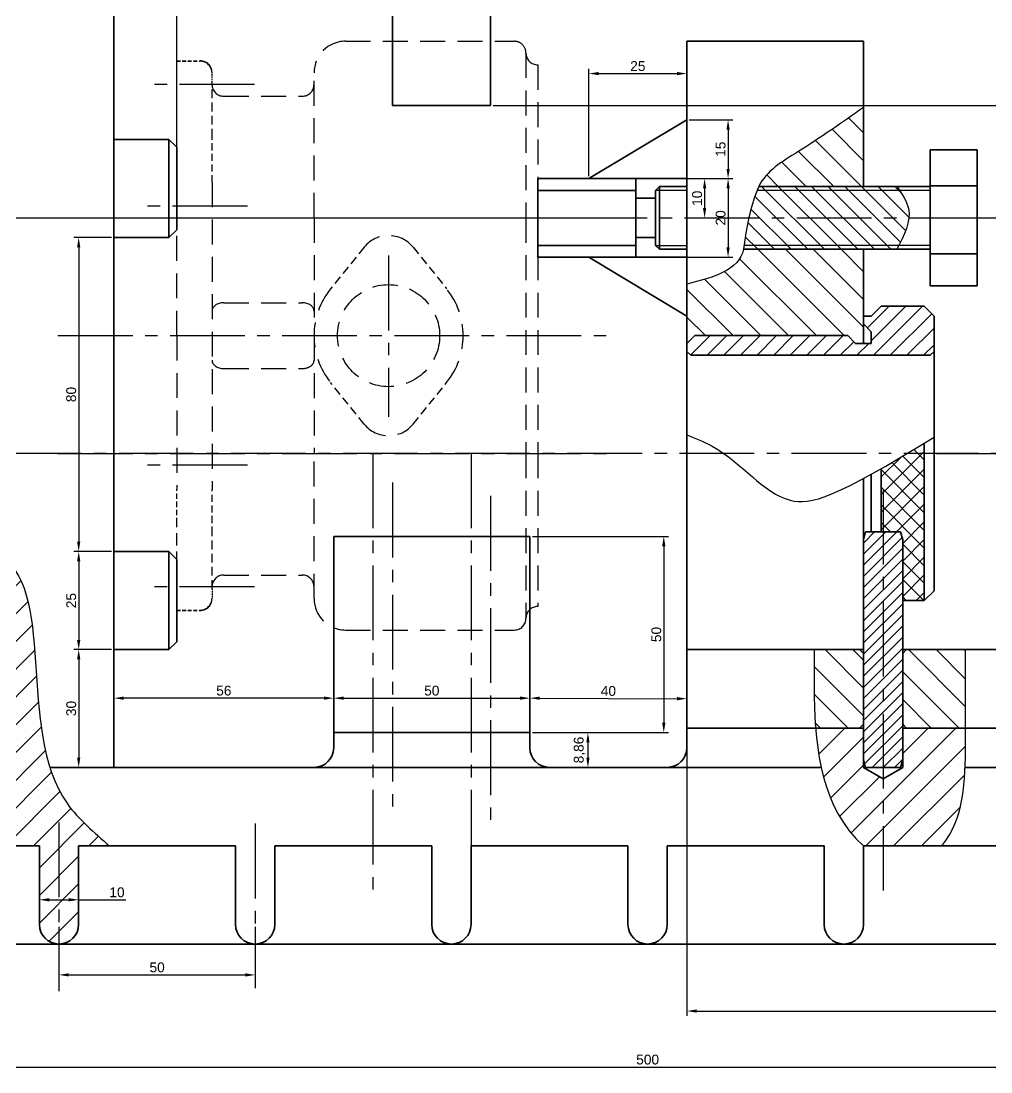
# Model space of a CAD drawing. Header units: millimetres. Extents: x 404 to 2877, y -584 to 1147.
# Drawn here: x 624 to 871.2, y 633.2 to 901 of the extents above; entities that cross this region are included whole.
import ezdxf

# ---------------------------------------------------------------- set-up
doc = ezdxf.new("R2010")
doc.units = ezdxf.units.MM
doc.linetypes.add('CENTER2', pattern=[28.575, 19.05, -3.175, 3.175, -3.175])
doc.linetypes.add('DASHED2', pattern=[9.525, 6.35, -3.175])
for name, color, linetype in [('剖面线', 3, 'Continuous'), ('标注层', 3, 'Continuous'), ('点画线', 1, 'CENTER2'), ('细实线', 7, 'Continuous'), ('虚线', 160, 'DASHED2')]:
    doc.layers.add(name, color=color, linetype=linetype)
doc.layers.add('粗实线', color=50, linetype='Continuous', lineweight=35)
doc.styles.get("Standard").update_dxf_attribs({"font": 'arial.ttf'})
doc.dimstyles.new('ISO-25', dxfattribs={"dimtxt": 2.5, "dimasz": 2.5, "dimexe": 1.25, "dimexo": 0.625, "dimtad": 1, "dimtxsty": 'Standard', "dimcen": 2.5, "dimadec": 0, "dimazin": 0, "dimtfac": 1, "dimtmove": 0, "dimatfit": 3, "dimfxl": 1, "dimarcsym": 0})
pattern_1 = [(45, (0, 0), (-3.535534, 3.535534), [])]

# ---------------------------------------------------------------- blocks, each defined once
blk = doc.blocks.new('*D6')
at = {"layer": 'Defpoints', "color": 0, "transparency": 16777216}
for p in [(633.72, 670.84), (683.72, 670.84), (683.72, 657.97)]:
    blk.add_point(p, dxfattribs=at)
at = {"layer": '标注层', "color": 0, "lineweight": -2, "transparency": 16777216}
for p, q in [((633.72, 670.22), (633.72, 656.72)), ((683.72, 670.22), (683.72, 656.72)), ((636.22, 657.97), (681.22, 657.97))]:
    blk.add_line(p, q, dxfattribs=at)
at = {"layer": '标注层', "color": 0, "transparency": 16777216}
for points in [[(636.22, 658.39), (636.22, 657.56), (633.72, 657.97)], [(681.22, 658.39), (681.22, 657.56), (683.72, 657.97)]]:
    blk.add_solid(points, dxfattribs=at)
at = {"layer": '标注层', "color": 0, "transparency": 16777216, "insert": (658.72, 659.88), "char_height": 2.5, "attachment_point": 5}
blk.add_mtext('50', dxfattribs=at)
blk = doc.blocks.new('*D7')
at = {"layer": 'Defpoints', "color": 0, "transparency": 16777216}
for p in [(638.72, 677.11), (628.72, 670.84), (638.72, 670.84)]:
    blk.add_point(p, dxfattribs=at)
at = {"layer": '标注层', "color": 0, "lineweight": -2, "transparency": 16777216}
for p, q in [((628.72, 671.47), (628.72, 678.36)), ((638.72, 671.47), (638.72, 678.36)), ((631.22, 677.11), (636.22, 677.11)), ((638.72, 677.11), (650.79, 677.11))]:
    blk.add_line(p, q, dxfattribs=at)
at = {"layer": '标注层', "color": 0, "transparency": 16777216}
for points in [[(631.22, 677.53), (631.22, 676.69), (628.72, 677.11)], [(636.22, 677.53), (636.22, 676.69), (638.72, 677.11)]]:
    blk.add_solid(points, dxfattribs=at)
at = {"layer": '标注层', "color": 0, "transparency": 16777216, "insert": (648.5, 679.01), "char_height": 2.5, "attachment_point": 5}
blk.add_mtext('10', dxfattribs=at)
blk = doc.blocks.new('*D13')
at = {"layer": 'Defpoints', "color": 0, "transparency": 16777216}
for p in [(647.72, 765.84), (638.74, 740.84), (647.72, 740.84)]:
    blk.add_point(p, dxfattribs=at)
at = {"layer": '标注层', "color": 0, "lineweight": -2, "transparency": 16777216}
for p, q in [((647.09, 765.84), (637.49, 765.84)), ((638.74, 763.34), (638.74, 743.34)), ((647.09, 740.84), (637.49, 740.84))]:
    blk.add_line(p, q, dxfattribs=at)
at = {"layer": '标注层', "color": 0, "transparency": 16777216}
for points in [[(638.32, 763.34), (639.16, 763.34), (638.74, 765.84)], [(638.32, 743.34), (639.16, 743.34), (638.74, 740.84)]]:
    blk.add_solid(points, dxfattribs=at)
at = {"layer": '标注层', "color": 0, "transparency": 16777216, "insert": (636.84, 753.34), "char_height": 2.5, "attachment_point": 5, "rotation": 90}
blk.add_mtext('25', dxfattribs=at)
blk = doc.blocks.new('*D14')
at = {"layer": 'Defpoints', "color": 0, "transparency": 16777216}
for p in [(647.72, 740.84), (638.74, 710.84), (647.72, 710.84)]:
    blk.add_point(p, dxfattribs=at)
at = {"layer": '标注层', "color": 0, "lineweight": -2, "transparency": 16777216}
for p, q in [((647.09, 740.84), (637.49, 740.84)), ((638.74, 738.34), (638.74, 713.34)), ((647.09, 710.84), (637.49, 710.84))]:
    blk.add_line(p, q, dxfattribs=at)
at = {"layer": '标注层', "color": 0, "transparency": 16777216}
for points in [[(638.32, 738.34), (639.16, 738.34), (638.74, 740.84)], [(638.32, 713.34), (639.16, 713.34), (638.74, 710.84)]]:
    blk.add_solid(points, dxfattribs=at)
at = {"layer": '标注层', "color": 0, "transparency": 16777216, "insert": (636.84, 725.84), "char_height": 2.5, "attachment_point": 5, "rotation": 90}
blk.add_mtext('30', dxfattribs=at)
blk = doc.blocks.new('*D15')
at = {"layer": 'Defpoints', "color": 0, "transparency": 16777216}
for p in [(647.72, 845.84), (638.74, 765.84), (647.72, 765.84)]:
    blk.add_point(p, dxfattribs=at)
at = {"layer": '标注层', "color": 0, "lineweight": -2, "transparency": 16777216}
for p, q in [((647.09, 845.84), (637.49, 845.84)), ((638.74, 843.34), (638.74, 768.34)), ((647.09, 765.84), (637.49, 765.84))]:
    blk.add_line(p, q, dxfattribs=at)
at = {"layer": '标注层', "color": 0, "transparency": 16777216}
for points in [[(638.32, 843.34), (639.16, 843.34), (638.74, 845.84)], [(638.32, 768.34), (639.16, 768.34), (638.74, 765.84)]]:
    blk.add_solid(points, dxfattribs=at)
at = {"layer": '标注层', "color": 0, "transparency": 16777216, "insert": (636.84, 805.84), "char_height": 2.5, "attachment_point": 5, "rotation": 90}
blk.add_mtext('80', dxfattribs=at)
blk = doc.blocks.new('*D17')
at = {"layer": 'Defpoints', "color": 0, "transparency": 16777216}
for p in [(533.72, 660.84), (1033.72, 660.84), (1033.72, 634.49)]:
    blk.add_point(p, dxfattribs=at)
at = {"layer": '标注层', "color": 0, "lineweight": -2, "transparency": 16777216}
for p, q in [((533.72, 660.22), (533.72, 633.24)), ((1033.72, 660.22), (1033.72, 633.24)), ((536.22, 634.49), (1031.22, 634.49))]:
    blk.add_line(p, q, dxfattribs=at)
at = {"layer": '标注层', "color": 0, "transparency": 16777216}
for points in [[(536.22, 634.91), (536.22, 634.07), (533.72, 634.49)], [(1031.22, 634.91), (1031.22, 634.07), (1033.72, 634.49)]]:
    blk.add_solid(points, dxfattribs=at)
at = {"layer": '标注层', "color": 0, "transparency": 16777216, "insert": (783.72, 636.39), "char_height": 2.5, "attachment_point": 5}
blk.add_mtext('500', dxfattribs=at)
blk = doc.blocks.new('*D32')
at = {"layer": 'Defpoints', "color": 0, "transparency": 16777216}
for p in [(647.72, 728.48), (647.72, 719.7), (703.72, 719.7)]:
    blk.add_point(p, dxfattribs=at)
at = {"layer": '标注层', "color": 0, "lineweight": -2, "transparency": 16777216}
for p, q in [((647.72, 720.33), (647.72, 729.73)), ((701.22, 728.48), (650.22, 728.48)), ((703.72, 720.33), (703.72, 729.73))]:
    blk.add_line(p, q, dxfattribs=at)
at = {"layer": '标注层', "color": 0, "transparency": 16777216}
for points in [[(650.22, 728.9), (650.22, 728.07), (647.72, 728.48)], [(701.22, 728.9), (701.22, 728.07), (703.72, 728.48)]]:
    blk.add_solid(points, dxfattribs=at)
at = {"layer": '标注层', "color": 0, "transparency": 16777216, "insert": (675.72, 730.39), "char_height": 2.5, "attachment_point": 5}
blk.add_mtext('56', dxfattribs=at)
blk = doc.blocks.new('*D33')
at = {"layer": 'Defpoints', "color": 0, "transparency": 16777216}
for p in [(703.72, 728.48), (753.72, 728.48), (753.72, 728.48)]:
    blk.add_point(p, dxfattribs=at)
at = {"layer": '标注层', "color": 0, "lineweight": -2, "transparency": 16777216}
for p, q in [((703.72, 729.11), (703.72, 729.73)), ((706.22, 728.48), (751.22, 728.48)), ((753.72, 729.11), (753.72, 729.73))]:
    blk.add_line(p, q, dxfattribs=at)
at = {"layer": '标注层', "color": 0, "transparency": 16777216}
for points in [[(706.22, 728.9), (706.22, 728.07), (703.72, 728.48)], [(751.22, 728.9), (751.22, 728.07), (753.72, 728.48)]]:
    blk.add_solid(points, dxfattribs=at)
at = {"layer": '标注层', "color": 0, "transparency": 16777216, "insert": (728.72, 730.39), "char_height": 2.5, "attachment_point": 5}
blk.add_mtext('50', dxfattribs=at)
blk = doc.blocks.new('*D34')
at = {"layer": 'Defpoints', "color": 0, "transparency": 16777216}
for p in [(753.72, 728.48), (793.72, 728.34), (793.72, 728.34)]:
    blk.add_point(p, dxfattribs=at)
at = {"layer": '标注层', "color": 0, "lineweight": -2, "transparency": 16777216}
for p, q in [((753.72, 729.11), (753.72, 729.73)), ((756.22, 728.47), (791.22, 728.35)), ((793.72, 728.97), (793.72, 729.59))]:
    blk.add_line(p, q, dxfattribs=at)
at = {"layer": '标注层', "color": 0, "transparency": 16777216}
for points in [[(756.22, 728.89), (756.21, 728.06), (753.72, 728.48)], [(791.22, 728.77), (791.21, 727.93), (793.72, 728.34)]]:
    blk.add_solid(points, dxfattribs=at)
at = {"layer": '标注层', "color": 0, "transparency": 16777216, "insert": (773.72, 730.31), "char_height": 2.5, "attachment_point": 5, "rotation": 359.7954}
blk.add_mtext('40', dxfattribs=at)
blk = doc.blocks.new('*D35')
at = {"layer": 'Defpoints', "color": 0, "transparency": 16777216}
for p in [(793.72, 720.84), (993.72, 720.84), (993.72, 648.76)]:
    blk.add_point(p, dxfattribs=at)
at = {"layer": '标注层', "color": 0, "lineweight": -2, "transparency": 16777216}
for p, q in [((793.72, 720.22), (793.72, 647.51)), ((993.72, 720.22), (993.72, 647.51)), ((796.22, 648.76), (991.22, 648.76))]:
    blk.add_line(p, q, dxfattribs=at)
at = {"layer": '标注层', "color": 0, "transparency": 16777216}
for points in [[(796.22, 649.18), (796.22, 648.35), (793.72, 648.76)], [(991.22, 649.18), (991.22, 648.35), (993.72, 648.76)]]:
    blk.add_solid(points, dxfattribs=at)
at = {"layer": '标注层', "color": 0, "transparency": 16777216, "insert": (893.72, 650.67), "char_height": 2.5, "attachment_point": 5}
blk.add_mtext('200', dxfattribs=at)
blk = doc.blocks.new('*D38')
at = {"layer": 'Defpoints', "color": 0, "transparency": 16777216}
for p in [(867.72, 850.84), (856.72, 790.84), (890.55, 790.84)]:
    blk.add_point(p, dxfattribs=at)
at = {"layer": '标注层', "color": 0, "lineweight": -2, "transparency": 16777216}
for p, q in [((868.34, 850.84), (891.8, 850.84)), ((890.55, 848.34), (890.55, 793.34)), ((857.34, 790.84), (891.8, 790.84))]:
    blk.add_line(p, q, dxfattribs=at)
at = {"layer": '标注层', "color": 0, "transparency": 16777216}
for points in [[(890.14, 848.34), (890.97, 848.34), (890.55, 850.84)], [(890.14, 793.34), (890.97, 793.34), (890.55, 790.84)]]:
    blk.add_solid(points, dxfattribs=at)
at = {"layer": '标注层', "color": 0, "transparency": 16777216, "insert": (888.65, 820.84), "char_height": 2.5, "attachment_point": 5, "rotation": 90}
blk.add_mtext('60', dxfattribs=at)
blk = doc.blocks.new('*D54')
at = {"layer": 'Defpoints', "color": 0, "transparency": 16777216}
for p in [(793.72, 887.61), (768.72, 860.84), (793.72, 860.84)]:
    blk.add_point(p, dxfattribs=at)
at = {"layer": '标注层', "color": 0, "lineweight": -2, "transparency": 16777216}
for p, q in [((768.72, 861.47), (768.72, 888.86)), ((771.22, 887.61), (791.22, 887.61)), ((793.72, 861.47), (793.72, 888.86))]:
    blk.add_line(p, q, dxfattribs=at)
at = {"layer": '标注层', "color": 0, "transparency": 16777216}
for points in [[(771.22, 888.02), (771.22, 887.19), (768.72, 887.61)], [(791.22, 888.02), (791.22, 887.19), (793.72, 887.61)]]:
    blk.add_solid(points, dxfattribs=at)
at = {"layer": '标注层', "color": 0, "transparency": 16777216, "insert": (781.22, 889.51), "char_height": 2.5, "attachment_point": 5}
blk.add_mtext('25', dxfattribs=at)
blk = doc.blocks.new('*D55')
at = {"layer": 'Defpoints', "color": 0, "transparency": 16777216}
for p in [(793.72, 875.84), (793.72, 860.84), (804.22, 860.84)]:
    blk.add_point(p, dxfattribs=at)
at = {"layer": '标注层', "color": 0, "lineweight": -2, "transparency": 16777216}
for p, q in [((794.34, 875.84), (805.47, 875.84)), ((804.22, 873.34), (804.22, 863.34)), ((794.34, 860.84), (805.47, 860.84))]:
    blk.add_line(p, q, dxfattribs=at)
at = {"layer": '标注层', "color": 0, "transparency": 16777216}
for points in [[(803.81, 873.34), (804.64, 873.34), (804.22, 875.84)], [(803.81, 863.34), (804.64, 863.34), (804.22, 860.84)]]:
    blk.add_solid(points, dxfattribs=at)
at = {"layer": '标注层', "color": 0, "transparency": 16777216, "insert": (802.32, 868.34), "char_height": 2.5, "attachment_point": 5, "rotation": 90}
blk.add_mtext('15', dxfattribs=at)
blk = doc.blocks.new('*D114')
at = {"layer": 'Defpoints', "color": 0, "transparency": 16777216}
for p in [(743.72, 984.48), (743.72, 879.48), (890.55, 879.48)]:
    blk.add_point(p, dxfattribs=at)
at = {"layer": '标注层', "color": 0, "lineweight": -2, "transparency": 16777216}
for p, q in [((744.34, 984.48), (891.8, 984.48)), ((890.55, 981.98), (890.55, 881.98)), ((744.34, 879.48), (891.8, 879.48))]:
    blk.add_line(p, q, dxfattribs=at)
at = {"layer": '标注层', "color": 0, "transparency": 16777216}
for points in [[(890.14, 981.98), (890.97, 981.98), (890.55, 984.48)], [(890.14, 881.98), (890.97, 881.98), (890.55, 879.48)]]:
    blk.add_solid(points, dxfattribs=at)
at = {"layer": '标注层', "color": 0, "transparency": 16777216, "insert": (888.65, 931.98), "char_height": 2.5, "attachment_point": 5, "rotation": 90}
blk.add_mtext('105', dxfattribs=at)
blk = doc.blocks.new('*D115')
at = {"layer": 'Defpoints', "color": 0, "transparency": 16777216}
for p in [(793.72, 860.84), (793.72, 850.84), (798.24, 850.84)]:
    blk.add_point(p, dxfattribs=at)
at = {"layer": '标注层', "color": 0, "lineweight": -2, "transparency": 16777216}
for p, q in [((794.34, 860.84), (799.49, 860.84)), ((798.24, 858.34), (798.24, 853.34)), ((794.34, 850.84), (799.49, 850.84))]:
    blk.add_line(p, q, dxfattribs=at)
at = {"layer": '标注层', "color": 0, "transparency": 16777216}
for points in [[(797.82, 858.34), (798.65, 858.34), (798.24, 860.84)], [(797.82, 853.34), (798.65, 853.34), (798.24, 850.84)]]:
    blk.add_solid(points, dxfattribs=at)
at = {"layer": '标注层', "color": 0, "transparency": 16777216, "insert": (796.34, 855.84), "char_height": 2.5, "attachment_point": 5, "rotation": 90}
blk.add_mtext('10', dxfattribs=at)
blk = doc.blocks.new('*D116')
at = {"layer": 'Defpoints', "color": 0, "transparency": 16777216}
for p in [(755.72, 860.84), (755.72, 840.84), (804.22, 840.84)]:
    blk.add_point(p, dxfattribs=at)
at = {"layer": '标注层', "color": 0, "lineweight": -2, "transparency": 16777216}
for p, q in [((756.34, 860.84), (805.47, 860.84)), ((804.22, 858.34), (804.22, 843.34)), ((756.34, 840.84), (805.47, 840.84))]:
    blk.add_line(p, q, dxfattribs=at)
at = {"layer": '标注层', "color": 0, "transparency": 16777216}
for points in [[(803.81, 858.34), (804.64, 858.34), (804.22, 860.84)], [(803.81, 843.34), (804.64, 843.34), (804.22, 840.84)]]:
    blk.add_solid(points, dxfattribs=at)
at = {"layer": '标注层', "color": 0, "transparency": 16777216, "insert": (802.32, 850.84), "char_height": 2.5, "attachment_point": 5, "rotation": 90}
blk.add_mtext('20', dxfattribs=at)
blk = doc.blocks.new('*D125')
at = {"layer": 'Defpoints', "color": 0, "transparency": 16777216}
for p in [(663.72, 926.72), (647.72, 870.84), (663.72, 868.84)]:
    blk.add_point(p, dxfattribs=at)
at = {"layer": '标注层', "color": 0, "lineweight": -2, "transparency": 16777216}
for p, q in [((647.72, 871.47), (647.72, 927.97)), ((650.22, 926.72), (661.22, 926.72)), ((663.72, 869.47), (663.72, 927.97))]:
    blk.add_line(p, q, dxfattribs=at)
at = {"layer": '标注层', "color": 0, "transparency": 16777216}
for points in [[(650.22, 927.13), (650.22, 926.3), (647.72, 926.72)], [(661.22, 927.13), (661.22, 926.3), (663.72, 926.72)]]:
    blk.add_solid(points, dxfattribs=at)
at = {"layer": '标注层', "color": 0, "transparency": 16777216, "insert": (655.72, 928.62), "char_height": 2.5, "attachment_point": 5}
blk.add_mtext('16', dxfattribs=at)
blk = doc.blocks.new('*D126')
at = {"layer": 'Defpoints', "color": 0, "transparency": 16777216}
for p in [(753.72, 719.7), (758.72, 710.84), (768.5, 710.84)]:
    blk.add_point(p, dxfattribs=at)
at = {"layer": '标注层', "color": 0, "lineweight": -2, "transparency": 16777216}
for p, q in [((754.34, 719.7), (769.75, 719.7)), ((768.5, 717.2), (768.5, 713.34)), ((759.34, 710.84), (769.75, 710.84))]:
    blk.add_line(p, q, dxfattribs=at)
at = {"layer": '标注层', "color": 0, "transparency": 16777216}
for points in [[(768.09, 717.2), (768.92, 717.2), (768.5, 719.7)], [(768.09, 713.34), (768.92, 713.34), (768.5, 710.84)]]:
    blk.add_solid(points, dxfattribs=at)
at = {"layer": '标注层', "color": 0, "transparency": 16777216, "insert": (766.38, 715.27), "char_height": 2.5, "attachment_point": 5, "rotation": 90}
blk.add_mtext('8,86', dxfattribs=at)
blk = doc.blocks.new('*D127')
at = {"layer": 'Defpoints', "color": 0, "transparency": 16777216}
for p in [(753.72, 769.7), (753.72, 719.7), (787.83, 719.7)]:
    blk.add_point(p, dxfattribs=at)
at = {"layer": '标注层', "color": 0, "lineweight": -2, "transparency": 16777216}
for p, q in [((754.34, 769.7), (789.08, 769.7)), ((787.83, 767.2), (787.83, 722.2)), ((754.34, 719.7), (789.08, 719.7))]:
    blk.add_line(p, q, dxfattribs=at)
at = {"layer": '标注层', "color": 0, "transparency": 16777216}
for points in [[(787.42, 767.2), (788.25, 767.2), (787.83, 769.7)], [(787.42, 722.2), (788.25, 722.2), (787.83, 719.7)]]:
    blk.add_solid(points, dxfattribs=at)
at = {"layer": '标注层', "color": 0, "transparency": 16777216, "insert": (785.93, 744.7), "char_height": 2.5, "attachment_point": 5, "rotation": 90}
blk.add_mtext('50', dxfattribs=at)

msp = doc.modelspace()

# ---------------------------------------------------------------- hatches: boundary and pattern name
at = {"layer": '剖面线'}
h = msp.add_hatch(dxfattribs=at)
h.set_pattern_fill('_USER', color=256, scale=5, angle=135, pattern_type=0)
h.set_pattern_definition([(135, (0, 0), (-3.535534, -3.535534), [])])
edge = h.paths.add_edge_path()
edge.add_spline(control_points=[(864.744, 720.841), (864.766, 727.657), (864.746, 734.249), (864.726, 740.841)], knot_values=[106.9354967, 106.9354967, 106.9354967, 106.9354967, 127.0332485, 127.0332485, 127.0332485, 127.0332485], degree=3, periodic=0)
edge.add_line((864.726, 740.841), (849.715, 740.841))
edge.add_line((849.715, 740.841), (848.715, 739.841))
edge.add_line((848.715, 739.841), (848.715, 721.841))
edge.add_line((848.715, 721.841), (849.715, 720.841))
edge.add_line((849.715, 720.841), (864.744, 720.841))
edge = h.paths.add_edge_path()
edge.add_line((838.715, 739.841), (837.715, 740.841))
edge.add_line((837.715, 740.841), (826.167, 740.841))
edge.add_spline(control_points=[(826.167, 740.841), (826.126, 736.868), (826.082, 730.325), (826.343, 723.504), (826.549, 720.841)], knot_values=[1.7527181, 1.7527181, 1.7527181, 1.7527181, 13.78396, 21.5020778, 21.5020778, 21.5020778, 21.5020778], degree=3, periodic=0)
edge.add_line((826.549, 720.841), (837.715, 720.841))
edge.add_line((837.715, 720.841), (838.715, 721.841))
edge.add_line((838.715, 721.841), (838.715, 739.841))
edge = h.paths.add_edge_path()
edge.add_spline(control_points=[(838.715, 878.966), (833.307, 875.167), (824.353, 868.878), (813.936, 862.81), (812.048, 858.841)], knot_values=[0, 0, 0, 0, 20.2195962, 33.479204, 33.479204, 33.479204, 33.479204], degree=3, periodic=0)
edge.add_line((812.048, 858.841), (838.715, 858.841))
edge.add_line((838.715, 858.841), (838.715, 862.091))
edge.add_line((838.715, 862.091), (838.715, 878.966))
edge = h.paths.add_edge_path()
edge.add_line((838.715, 842.841), (808.124, 842.841))
edge.add_spline(control_points=[(808.124, 842.841), (807.029, 837.415), (800.372, 835.69), (793.715, 833.966)], knot_values=[0, 0, 0, 0, 16.9226136, 16.9226136, 16.9226136, 16.9226136], degree=3, periodic=0)
edge.add_line((793.715, 833.966), (793.715, 823.841))
edge.add_line((793.715, 823.841), (793.715, 818.841))
edge.add_line((793.715, 818.841), (795.715, 820.841))
edge.add_line((795.715, 820.841), (834.715, 820.841))
edge.add_line((834.715, 820.841), (836.715, 818.841))
edge.add_line((836.715, 818.841), (838.715, 818.841))
edge.add_line((838.715, 818.841), (838.715, 823.841))
edge.add_line((838.715, 823.841), (838.715, 842.841))
h.paths.add_polyline_path([(1354.589, 735.841, 0.4142136), (1349.589, 740.841), (1334.589, 740.841), (1334.589, 734.841), (1331.339, 734.841), (1331.339, 720.841), (1331.589, 720.841), (1354.589, 720.841)])
edge = h.paths.add_edge_path()
edge.add_line((1309.589, 740.841), (1291.527, 740.841))
edge.add_spline(control_points=[(1291.527, 740.841), (1290.938, 734.073), (1290.061, 727.308), (1289.58, 720.841)], knot_values=[94.670311, 94.670311, 94.670311, 94.670311, 113.6267461, 113.6267461, 113.6267461, 113.6267461], degree=3, periodic=0)
edge.add_line((1289.58, 720.841), (1309.589, 720.841))
edge.add_line((1309.589, 720.841), (1309.589, 740.841))
h.paths.add_polyline_path([(1317.839, 734.841), (1314.589, 734.841), (1314.589, 720.841), (1317.589, 720.841), (1317.839, 720.841)])
h.paths.add_polyline_path([(1314.589, 734.841), (1314.589, 740.841), (1309.589, 740.841), (1309.589, 720.841), (1314.589, 720.841)])
h.paths.add_polyline_path([(1296.021, 1018.413), (1296.05, 1018.371), (1296.079, 1018.329), (1296.108, 1018.287), (1296.137, 1018.245), (1296.166, 1018.203), (1296.196, 1018.162), (1296.225, 1018.121), (1296.254, 1018.079), (1296.28, 1018.044), (1295.993, 1018.455)])
h = msp.add_hatch(dxfattribs=at)
h.set_pattern_fill('_USER', color=256, scale=3, angle=135, pattern_type=0)
h.set_pattern_definition([(135, (0, 0), (-2.12132, -2.12132), [])])
edge = h.paths.add_edge_path()
edge.add_spline(control_points=[(850.281, 850.841), (850.37, 851.666), (850.302, 854.076), (848.925, 856.347), (847.908, 857.841)], knot_values=[1.1509997, 1.1509997, 1.1509997, 1.1509997, 3.7727355, 8.9253576, 8.9253576, 8.9253576, 8.9253576], degree=3, periodic=0)
edge.add_line((847.908, 857.841), (811.619, 857.841))
edge.add_spline(control_points=[(811.619, 857.841), (810.712, 855.568), (810.036, 853.225), (809.503, 850.841)], knot_values=[34.5675513, 34.5675513, 34.5675513, 34.5675513, 41.8906237, 41.8906237, 41.8906237, 41.8906237], degree=3, periodic=0)
edge.add_line((809.503, 850.841), (850.281, 850.841))
edge = h.paths.add_edge_path()
edge.add_line((847.215, 858.841), (838.715, 858.841))
edge.add_line((838.715, 858.841), (812.048, 858.841))
edge.add_spline(control_points=[(812.048, 858.841), (811.894, 858.515), (811.754, 858.179), (811.619, 857.841)], knot_values=[0, 0, 0, 0, 1.0883473, 1.0883473, 1.0883473, 1.0883473], degree=3, periodic=0)
edge.add_line((811.619, 857.841), (847.908, 857.841))
edge.add_spline(control_points=[(847.908, 857.841), (847.68, 858.175), (847.448, 858.508), (847.215, 858.841)], knot_values=[0, 0, 0, 0, 1.1509997, 1.1509997, 1.1509997, 1.1509997], degree=3, periodic=0)
edge = h.paths.add_edge_path()
edge.add_spline(control_points=[(847.728, 843.841), (848.933, 846.212), (850.034, 848.572), (850.281, 850.841)], knot_values=[8.9253576, 8.9253576, 8.9253576, 8.9253576, 16.1367743, 16.1367743, 16.1367743, 16.1367743], degree=3, periodic=0)
edge.add_line((850.281, 850.841), (809.503, 850.841))
edge.add_spline(control_points=[(809.503, 850.841), (808.989, 848.539), (808.608, 846.198), (808.282, 843.841)], knot_values=[41.8906237, 41.8906237, 41.8906237, 41.8906237, 48.9598031, 48.9598031, 48.9598031, 48.9598031], degree=3, periodic=0)
edge.add_line((808.282, 843.841), (847.728, 843.841))
edge = h.paths.add_edge_path()
edge.add_line((847.728, 843.841), (808.282, 843.841))
edge.add_spline(control_points=[(808.282, 843.841), (808.235, 843.503), (808.189, 843.166), (808.124, 842.841)], knot_values=[0, 0, 0, 0, 1.0123839, 1.0123839, 1.0123839, 1.0123839], degree=3, periodic=0)
edge.add_line((808.124, 842.841), (838.715, 842.841))
edge.add_line((838.715, 842.841), (847.215, 842.841))
edge.add_spline(control_points=[(847.215, 842.841), (847.387, 843.174), (847.558, 843.508), (847.728, 843.841)], knot_values=[16.1367743, 16.1367743, 16.1367743, 16.1367743, 17.1500992, 17.1500992, 17.1500992, 17.1500992], degree=3, periodic=0)
h = msp.add_hatch(dxfattribs=at)
h.set_pattern_fill('_USER', color=256, scale=3, angle=45, pattern_type=0)
h.set_pattern_definition([(45, (0, 0), (-2.12132, 2.12132), [])])
h.paths.add_polyline_path([(856.715, 825.841), (854.215, 828.341), (843.215, 828.341), (840.715, 825.841), (838.715, 825.841), (838.715, 823.841), (840.715, 821.841), (840.715, 820.341), (840.715, 818.841), (836.715, 818.841), (834.715, 820.841), (795.715, 820.841), (793.715, 818.841), (793.715, 816.841), (794.715, 815.841), (838.715, 815.841), (855.715, 815.841), (856.715, 816.841)])
h = msp.add_hatch(dxfattribs=at)
h.set_pattern_fill('_USER', color=256, scale=2, angle=45, pattern_type=0)
h.set_pattern_definition([(45, (0, 0), (-1.4142136, 1.4142136), [])])
h.paths.add_polyline_path([(848.715, 768.841), (848.179, 770.841), (843.715, 770.841), (843.715, 710.841), (848.179, 710.841), (848.715, 712.841), (848.715, 720.841), (848.715, 740.841)])
h.paths.add_polyline_path([(843.715, 770.841), (839.251, 770.841), (838.715, 768.841), (838.715, 740.841), (838.715, 712.841), (839.251, 710.841), (843.715, 710.841)])
h = msp.add_hatch(dxfattribs=at)
h.set_pattern_fill('_USER', color=256, scale=5, angle=45, pattern_type=0)
h.set_pattern_definition(pattern_1)
edge = h.paths.add_edge_path()
edge.add_spline(control_points=[(646.489, 690.841), (642.887, 694.216), (636.033, 699.612), (632.461, 707.501), (631.409, 710.841)], knot_values=[153.1092244, 153.1092244, 153.1092244, 153.1092244, 167.8016562, 177.3156593, 177.3156593, 177.3156593, 177.3156593], degree=3, periodic=0)
edge.add_spline(control_points=[(631.409, 710.841), (625.176, 730.638), (631.327, 758.84), (617.715, 765.071)], knot_values=[96.7138846, 96.7138846, 96.7138846, 96.7138846, 153.1092244, 153.1092244, 153.1092244, 153.1092244], degree=3, periodic=0)
edge.add_line((617.715, 765.071), (617.715, 715.841))
edge.add_line((617.715, 715.841), (617.715, 710.841))
edge.add_line((617.715, 710.841), (548.715, 710.841))
edge.add_line((548.715, 710.841), (548.715, 707.841))
edge.add_line((548.715, 707.841), (543.715, 707.841))
edge.add_line((543.715, 707.841), (543.715, 660.841))
edge.add_line((543.715, 660.841), (563.715, 660.841))
edge.add_line((563.715, 660.841), (563.715, 685.841))
edge.add_arc((568.715, 685.841), 5, 90, 180, ccw=False)
edge.add_line((568.715, 690.841), (578.715, 690.841))
edge.add_line((578.715, 690.841), (578.715, 670.841))
edge.add_arc((583.715, 670.841), 5, 180, 360)
edge.add_line((588.715, 670.841), (588.715, 690.841))
edge.add_line((588.715, 690.841), (628.715, 690.841))
edge.add_line((628.715, 690.841), (628.715, 670.841))
edge.add_arc((633.715, 670.841), 5, 180, 360)
edge.add_line((638.715, 670.841), (638.715, 690.841))
edge.add_line((638.715, 690.841), (646.489, 690.841))
h = msp.add_hatch(dxfattribs=at)
h.set_pattern_fill('_USER', color=256, scale=5, angle=45, pattern_type=0)
h.set_pattern_definition(pattern_1)
edge = h.paths.add_edge_path()
edge.add_line((843.715, 707.954), (838.715, 710.841))
edge.add_line((838.715, 710.841), (838.715, 720.841))
edge.add_line((838.715, 720.841), (826.549, 720.841))
edge.add_spline(control_points=[(826.549, 720.841), (826.809, 717.474), (827.234, 714.11), (827.941, 710.841)], knot_values=[21.5020778, 21.5020778, 21.5020778, 21.5020778, 31.2604323, 31.2604323, 31.2604323, 31.2604323], degree=3, periodic=0)
edge.add_spline(control_points=[(827.941, 710.841), (829.57, 703.306), (832.691, 696.271), (838.715, 690.841)], knot_values=[31.2604323, 31.2604323, 31.2604323, 31.2604323, 53.7506243, 53.7506243, 53.7506243, 53.7506243], degree=3, periodic=0)
edge.add_line((838.715, 690.841), (843.715, 690.841))
edge.add_line((843.715, 690.841), (843.715, 707.954))
edge = h.paths.add_edge_path()
edge.add_spline(control_points=[(858.715, 690.841), (863.288, 696.452), (864.354, 703.596), (864.626, 710.841)], knot_values=[76.3453767, 76.3453767, 76.3453767, 76.3453767, 97.2520104, 97.2520104, 97.2520104, 97.2520104], degree=3, periodic=0)
edge.add_spline(control_points=[(864.626, 710.841), (864.7, 712.817), (864.726, 716.185), (864.74, 719.491), (864.744, 720.841)], knot_values=[97.2520104, 97.2520104, 97.2520104, 97.2520104, 102.9540668, 106.9354967, 106.9354967, 106.9354967, 106.9354967], degree=3, periodic=0)
edge.add_line((864.744, 720.841), (848.715, 720.841))
edge.add_line((848.715, 720.841), (848.715, 710.841))
edge.add_line((848.715, 710.841), (843.715, 707.954))
edge.add_line((843.715, 707.954), (843.715, 690.841))
edge.add_line((843.715, 690.841), (858.715, 690.841))
at = {"layer": '细实线'}
h = msp.add_hatch(dxfattribs=at)
h.set_pattern_fill('ANSI37', color=256)
h.paths.add_polyline_path([(1009.215, 828.341), (998.215, 828.341), (998.215, 790.841), (1009.215, 790.841)])
h.paths.add_polyline_path([(1009.215, 790.841), (998.215, 790.841), (998.215, 757.932), (998.215, 753.341), (1009.215, 753.341), (1009.215, 757.932)])
edge = h.paths.add_edge_path()
edge.add_line((854.215, 790.841), (849.891, 790.841))
edge.add_spline(control_points=[(849.891, 790.841), (847.458, 789.381), (845.241, 788.08), (843.215, 786.925)], knot_values=[180.1172341, 180.1172341, 180.1172341, 180.1172341, 182.1159283, 182.1159283, 182.1159283, 182.1159283], degree=3, periodic=0)
edge.add_line((843.215, 786.925), (843.215, 770.841))
edge.add_line((843.215, 770.841), (848.179, 770.841))
edge.add_line((848.179, 770.841), (848.715, 768.841))
edge.add_line((848.715, 768.841), (848.715, 753.341))
edge.add_line((848.715, 753.341), (854.215, 753.341))
edge.add_line((854.215, 753.341), (854.215, 757.932))
edge.add_line((854.215, 757.932), (854.215, 790.841))
h = msp.add_hatch(dxfattribs=at)
h.set_pattern_fill('ANSI37', color=256)
edge = h.paths.add_edge_path()
edge.add_spline(control_points=[(854.215, 793.464), (852.702, 792.537), (851.262, 791.664), (849.891, 790.841)], knot_values=[182.1159283, 182.1159283, 182.1159283, 182.1159283, 183.2417981, 183.2417981, 183.2417981, 183.2417981], degree=3, periodic=0)
edge.add_line((849.891, 790.841), (854.215, 790.841))
edge.add_line((854.215, 790.841), (854.215, 793.464))

# ---------------------------------------------------------------- linework, layer by layer
at = {"layer": '点画线'}
for p, q in [((683.498, 884.841), (655.391, 884.841)), ((681.715, 853.858), (655.715, 853.858)), ((535.975, 850.841), (893.788, 850.841)), ((633.451, 850.841), (775.84, 850.841)), ((717.715, 841.244), (717.715, 800.184)), ((633.451, 820.841), (775.84, 820.841)), ((1068.056, 790.841), (519.374, 790.841)), ((633.451, 790.841), (775.84, 790.841)), ((713.715, 790.841), (713.715, 678.76)), ((738.715, 790.841), (738.715, 678.76)), ((681.715, 787.823), (655.715, 787.823)), ((718.715, 783.41), (718.715, 698.986)), ((743.715, 779.993), (743.715, 697.177)), ((843.715, 781.626), (843.715, 679.498)), ((683.498, 756.841), (655.391, 756.841)), ((633.715, 696.842), (633.715, 653.839)), ((683.695, 696.506), (683.695, 654.595))]:
    msp.add_line(p, q, dxfattribs=at)
at = {"layer": '粗实线', "lineweight": 35}
for p, q in [((647.715, 715.841), (647.715, 1028.841)), ((718.715, 984.481), (718.715, 879.481)), ((743.715, 984.481), (743.715, 879.481)), ((793.715, 862.091), (793.715, 895.841)), ((793.715, 895.841), (838.715, 895.841)), ((838.715, 862.091), (838.715, 895.841)), ((743.715, 879.481), (718.715, 879.481)), ((793.715, 875.841), (768.715, 860.841)), ((661.715, 845.841), (661.715, 870.841)), ((663.715, 847.841), (663.715, 868.841)), ((780.715, 860.841), (755.715, 860.841)), ((768.715, 860.841), (793.715, 860.841)), ((838.715, 862.091), (838.715, 858.841)), ((780.715, 857.841), (755.715, 857.841)), ((780.715, 843.841), (755.715, 843.841)), ((780.715, 840.841), (755.715, 840.841)), ((768.715, 840.841), (793.715, 825.841)), ((838.715, 842.841), (838.715, 818.841)), ((856.715, 825.841), (856.715, 816.841)), ((793.715, 823.841), (793.715, 805.841)), ((838.715, 823.841), (838.715, 818.841)), ((795.715, 820.841), (793.715, 818.841)), ((834.715, 820.841), (836.715, 818.841)), ((840.715, 821.841), (840.715, 818.841)), ((855.715, 815.841), (856.715, 816.841)), ((854.215, 793.464), (854.215, 757.932)), ((793.715, 790.841), (793.715, 740.841)), ((840.715, 785.519), (840.715, 770.841)), ((843.215, 786.925), (843.215, 770.841)), ((838.715, 784.427), (838.715, 768.841)), ((838.715, 784.427), (838.715, 768.841)), ((753.715, 769.701), (703.715, 769.701)), ((703.715, 719.701), (703.715, 769.701)), ((753.715, 719.701), (753.715, 769.701)), ((838.715, 740.841), (838.715, 768.841)), ((848.715, 740.841), (848.715, 768.841)), ((661.715, 740.841), (661.715, 765.841)), ((663.715, 742.841), (663.715, 763.841)), ((837.715, 740.841), (793.715, 740.841)), ((838.715, 739.841), (837.715, 740.841)), ((838.715, 740.841), (838.715, 712.841)), ((848.715, 740.841), (848.715, 712.841)), ((848.715, 739.841), (849.715, 740.841)), ((837.715, 720.841), (793.715, 720.841)), ((838.715, 720.841), (793.715, 720.841)), ((838.715, 721.841), (837.715, 720.841)), ((848.715, 721.841), (849.715, 720.841)), ((993.715, 720.841), (848.715, 720.841)), ((753.715, 719.701), (703.715, 719.701)), ((753.715, 719.701), (703.715, 719.701)), ((827.941, 710.841), (631.409, 710.841)), ((848.179, 710.841), (839.251, 710.841)), ((1043.715, 710.841), (864.626, 710.841)), ((588.715, 690.841), (628.715, 690.841)), ((628.715, 670.841), (628.715, 690.841)), ((638.715, 690.841), (638.715, 670.841)), ((638.715, 690.841), (678.715, 690.841)), ((678.715, 670.841), (678.715, 690.841)), ((688.715, 690.841), (688.715, 670.841)), ((688.715, 690.841), (728.715, 690.841)), ((728.715, 670.841), (728.715, 690.841)), ((738.715, 690.841), (738.715, 670.841)), ((738.715, 690.841), (778.715, 690.841)), ((778.715, 670.841), (778.715, 690.841)), ((788.715, 690.841), (788.715, 670.841)), ((788.715, 690.841), (828.715, 690.841)), ((828.715, 670.841), (828.715, 690.841)), ((838.715, 690.841), (838.715, 670.841)), ((838.715, 690.841), (878.715, 690.841)), ((633.695, 665.841), (583.735, 665.841)), ((683.695, 665.841), (633.735, 665.841)), ((733.695, 665.841), (683.735, 665.841)), ((783.695, 665.841), (733.735, 665.841)), ((833.695, 665.841), (783.735, 665.841)), ((883.695, 665.841), (833.735, 665.841))]:
    msp.add_line(p, q, dxfattribs=at)
at = {"layer": '粗实线', "lineweight": 35, "ltscale": 0.35}
for p, q in [((661.715, 870.841), (647.715, 870.841)), ((755.715, 857.841), (755.715, 843.841)), ((780.715, 857.841), (780.715, 843.841)), ((661.715, 845.841), (647.715, 845.841)), ((661.715, 765.841), (647.715, 765.841)), ((661.715, 740.841), (647.715, 740.841))]:
    msp.add_line(p, q, dxfattribs=at)
at = {"layer": '粗实线', "lineweight": 35, "ltscale": 0.070711}
for p, q in [((663.715, 868.841), (661.715, 870.841)), ((663.715, 847.841), (661.715, 845.841)), ((663.715, 763.841), (661.715, 765.841)), ((663.715, 742.841), (661.715, 740.841))]:
    msp.add_line(p, q, dxfattribs=at)
at = {"layer": '粗实线', "lineweight": 35, "ltscale": 0.22864}
for p, q in [((855.715, 868.152), (855.715, 859.007)), ((867.715, 868.152), (867.715, 859.007))]:
    msp.add_line(p, q, dxfattribs=at)
at = {"layer": '粗实线', "lineweight": 35, "ltscale": 0.3}
for p, q in [((855.715, 868.152), (867.715, 868.152)), ((855.715, 859.007), (867.715, 859.007)), ((855.715, 841.695), (867.715, 841.695)), ((855.715, 833.53), (867.715, 833.53))]:
    msp.add_line(p, q, dxfattribs=at)
at = {"layer": '粗实线', "lineweight": 35, "ltscale": 0.075}
for p, q in [((755.715, 860.841), (755.715, 857.841)), ((780.715, 860.841), (780.715, 857.841)), ((755.715, 843.841), (755.715, 840.841)), ((780.715, 843.841), (780.715, 840.841))]:
    msp.add_line(p, q, dxfattribs=at)
at = {"layer": '粗实线'}
for p, q in [((793.715, 862.091), (793.715, 823.841)), ((838.715, 858.841), (812.048, 858.841)), ((838.715, 842.841), (808.124, 842.841)), ((838.715, 825.841), (838.715, 823.841)), ((838.715, 823.841), (840.715, 821.841)), ((834.715, 820.841), (795.715, 820.841)), ((840.715, 821.841), (840.715, 820.341)), ((793.715, 818.841), (793.715, 816.841)), ((794.715, 815.841), (793.715, 816.841)), ((836.715, 818.841), (840.715, 818.841)), ((856.715, 755.841), (856.715, 816.841)), ((838.715, 815.841), (794.715, 815.841)), ((838.715, 815.841), (855.715, 815.841)), ((837.715, 740.841), (838.715, 740.841)), ((838.715, 740.841), (838.715, 720.841)), ((848.715, 740.841), (993.715, 740.841)), ((838.715, 720.841), (838.715, 710.841)), ((848.715, 720.841), (848.715, 710.841)), ((838.715, 710.841), (843.715, 707.954)), ((848.715, 710.841), (843.715, 707.954))]:
    msp.add_line(p, q, dxfattribs=at)
at = {"layer": '粗实线', "lineweight": 35, "ltscale": 0.035355}
for p, q in [((785.715, 857.841), (786.715, 858.841)), ((785.715, 843.841), (786.715, 842.841))]:
    msp.add_line(p, q, dxfattribs=at)
at = {"layer": '粗实线', "lineweight": 35, "ltscale": 0.0911}
msp.add_line((785.715, 857.841), (785.715, 854.197), dxfattribs=at)
at = {"layer": '粗实线', "lineweight": 35, "ltscale": 0.104115}
msp.add_line((786.715, 858.841), (786.715, 854.676), dxfattribs=at)
at = {"layer": '粗实线', "lineweight": 35, "ltscale": 0.175}
for p, q in [((793.715, 858.841), (786.715, 858.841)), ((793.715, 842.841), (786.715, 842.841))]:
    msp.add_line(p, q, dxfattribs=at)
at = {"layer": '粗实线', "lineweight": 35, "ltscale": 0.425}
for p, q in [((855.715, 858.841), (838.715, 858.841)), ((855.715, 842.841), (838.715, 842.841))]:
    msp.add_line(p, q, dxfattribs=at)
at = {"layer": '粗实线', "lineweight": 35, "ltscale": 0.432781}
for p, q in [((855.715, 859.007), (855.715, 841.695)), ((867.715, 859.007), (867.715, 841.695))]:
    msp.add_line(p, q, dxfattribs=at)
at = {"layer": '粗实线', "lineweight": 35, "ltscale": 0.125002}
for p, q in [((785.715, 855.841), (780.715, 855.841)), ((785.715, 845.841), (780.715, 845.841))]:
    msp.add_line(p, q, dxfattribs=at)
at = {"layer": '粗实线', "lineweight": 35, "ltscale": 0.2589}
msp.add_line((785.715, 854.197), (785.715, 843.841), dxfattribs=at)
at = {"layer": '粗实线', "lineweight": 35, "ltscale": 0.295885}
msp.add_line((786.715, 854.676), (786.715, 842.841), dxfattribs=at)
at = {"layer": '粗实线', "lineweight": 35, "ltscale": 0.325}
msp.add_line((793.715, 840.841), (780.715, 840.841), dxfattribs=at)
at = {"layer": '粗实线', "lineweight": 35, "ltscale": 0.204142}
for p, q in [((855.715, 841.695), (855.715, 833.53)), ((867.715, 841.695), (867.715, 833.53))]:
    msp.add_line(p, q, dxfattribs=at)
at = {"layer": '粗实线', "lineweight": 35, "ltscale": 0.088388}
for p, q in [((840.715, 825.841), (843.215, 828.341)), ((856.715, 825.841), (854.215, 828.341)), ((856.715, 755.841), (854.215, 753.341))]:
    msp.add_line(p, q, dxfattribs=at)
at = {"layer": '粗实线', "lineweight": 35, "ltscale": 0.275}
msp.add_line((854.215, 828.341), (843.215, 828.341), dxfattribs=at)
at = {"layer": '粗实线', "lineweight": 35, "ltscale": 0.05}
msp.add_line((840.715, 825.841), (838.715, 825.841), dxfattribs=at)
at = {"layer": '粗实线', "lineweight": 35, "ltscale": 0.375}
for p, q in [((793.715, 790.841), (793.715, 805.841)), ((793.715, 735.841), (793.715, 720.841))]:
    msp.add_line(p, q, dxfattribs=at)
at = {"layer": '粗实线', "lineweight": 35, "ltscale": 0.223206}
for p, q in [((718.179, 769.701), (709.251, 769.701)), ((848.179, 770.841), (839.251, 770.841)), ((848.179, 710.841), (839.251, 710.841))]:
    msp.add_line(p, q, dxfattribs=at)
at = {"layer": '粗实线', "lineweight": 35, "ltscale": 0.422456}
msp.add_line((729.715, 769.701), (746.614, 769.701), dxfattribs=at)
at = {"layer": '粗实线', "lineweight": 35, "ltscale": 0.027544}
msp.add_line((746.614, 769.701), (747.715, 769.701), dxfattribs=at)
at = {"layer": '粗实线', "lineweight": 35, "ltscale": 0.051764}
for p, q in [((838.715, 768.841), (839.251, 770.841)), ((848.715, 768.841), (848.179, 770.841)), ((838.715, 712.841), (839.251, 710.841)), ((848.715, 712.841), (848.179, 710.841))]:
    msp.add_line(p, q, dxfattribs=at)
at = {"layer": '粗实线', "lineweight": 35, "ltscale": 0.114767}
msp.add_line((854.215, 757.932), (854.215, 753.341), dxfattribs=at)
at = {"layer": '粗实线', "lineweight": 35, "ltscale": 0.137502}
msp.add_line((854.215, 753.341), (848.715, 753.341), dxfattribs=at)
at = {"layer": '粗实线', "lineweight": 35, "ltscale": 0.125}
for p, q in [((793.715, 740.841), (793.715, 735.841)), ((793.715, 715.841), (793.715, 720.841)), ((647.715, 715.841), (647.715, 710.841))]:
    msp.add_line(p, q, dxfattribs=at)
at = {"layer": '粗实线', "lineweight": 35, "ltscale": 0.09651}
for p, q in [((703.715, 715.841), (703.715, 719.701)), ((753.715, 715.841), (753.715, 719.701))]:
    msp.add_line(p, q, dxfattribs=at)
at = {"layer": '粗实线', "lineweight": 35}
for centre, start, end in [((698.715, 715.841), 270, 0), ((758.715, 715.841), 180.00001, 270), ((788.715, 715.841), 270, 0), ((633.715, 670.841), 180.00001, 0), ((683.715, 670.841), 180.00001, 0), ((733.715, 670.841), 180.00001, 0), ((783.715, 670.841), 180.00001, 0), ((833.715, 670.841), 180.00001, 0)]:
    msp.add_arc(centre, 5, start, end, dxfattribs=at)
at = {"layer": '细实线'}
for p, q in [((793.715, 857.841), (785.715, 857.841)), ((855.715, 857.841), (811.619, 857.841)), ((785.715, 843.841), (793.715, 843.841)), ((855.715, 843.841), (808.282, 843.841))]:
    msp.add_line(p, q, dxfattribs=at)
for points in [[(838.715, 878.966), (821.958, 867.651), (812.048, 858.841), (811.619, 857.841), (808.282, 843.841), (808.124, 842.841), (793.715, 833.966)], [(847.215, 858.841), (850.176, 853.276), (847.215, 842.841)]]:
    msp.add_spline(points, degree=3, dxfattribs=at)
for points, knots in [([(793.715, 795.552), (795.892, 794.705), (806.616, 790.361), (816.84, 775.117), (831.424, 779.365), (856.715, 795.003)], [135.4360934, 135.4360934, 135.4360934, 135.4360934, 141.8010414, 165.9724038, 183.8459702, 183.8459702, 183.8459702, 183.8459702]), ([(617.715, 765.071), (633.623, 757.788), (620.066, 712.185), (642.887, 694.216), (646.489, 690.841)], [96.7138846, 96.7138846, 96.7138846, 96.7138846, 162.6232274, 177.3156593, 177.3156593, 177.3156593, 177.3156593]), ([(826.167, 740.841), (826.126, 736.868), (826.01, 719.64), (828.009, 700.49), (838.715, 690.841)], [1.7527181, 1.7527181, 1.7527181, 1.7527181, 13.78396, 53.7506243, 53.7506243, 53.7506243, 53.7506243]), ([(858.715, 690.841), (864.535, 697.982), (864.8, 716.318), (864.75, 732.943), (864.726, 740.841)], [76.3453767, 76.3453767, 76.3453767, 76.3453767, 102.9540668, 127.0332485, 127.0332485, 127.0332485, 127.0332485])]:
    msp.add_open_spline(points, degree=3, knots=knots, dxfattribs=at)
at = {"layer": '虚线', "lineweight": -3}
for p, q in [((706.715, 895.841), (749.715, 895.841)), ((752.715, 892.841), (752.715, 850.841)), ((755.715, 889.841), (755.715, 850.841)), ((698.715, 850.841), (698.715, 887.841)), ((675.715, 881.841), (695.715, 881.841)), ((663.715, 820.841), (663.715, 859.945)), ((672.715, 859.945), (672.715, 781.736)), ((698.715, 850.841), (698.715, 820.858)), ((752.715, 850.841), (752.715, 790.841)), ((755.715, 850.841), (755.715, 790.841)), ((675.715, 829.213), (695.715, 829.213)), ((663.715, 820.841), (663.715, 781.736)), ((698.715, 820.823), (698.715, 790.841)), ((675.715, 812.469), (695.715, 812.469)), ((698.715, 753.841), (698.715, 790.841)), ((752.715, 790.841), (752.715, 748.841)), ((755.715, 790.841), (755.715, 751.841)), ((675.715, 759.841), (695.715, 759.841)), ((706.715, 745.841), (749.715, 745.841))]:
    msp.add_line(p, q, dxfattribs=at)
at = {"layer": '虚线', "lineweight": -3, "ltscale": 0.00209}
for p, q in [((663.715, 890.757), (663.715, 890.841)), ((669.715, 890.757), (669.715, 890.841)), ((663.715, 750.841), (663.715, 750.925)), ((669.715, 750.841), (669.715, 750.925))]:
    msp.add_line(p, q, dxfattribs=at)
at = {"layer": '虚线', "lineweight": -3, "ltscale": 0.15}
for p, q in [((663.715, 890.841), (669.715, 890.841)), ((663.715, 890.757), (669.715, 890.757)), ((663.715, 750.925), (669.715, 750.925)), ((663.715, 750.841), (669.715, 750.841))]:
    msp.add_line(p, q, dxfattribs=at)
at = {"layer": '虚线', "lineweight": -3, "ltscale": 0.061005}
for p, q in [((663.715, 888.317), (663.715, 890.757)), ((663.715, 753.365), (663.715, 750.925))]:
    msp.add_line(p, q, dxfattribs=at)
at = {"layer": '虚线', "lineweight": -3, "ltscale": 0.491055}
for p, q in [((663.715, 868.675), (663.715, 888.317)), ((663.715, 753.365), (663.715, 773.007))]:
    msp.add_line(p, q, dxfattribs=at)
at = {"layer": '虚线', "lineweight": -3, "ltscale": 0.001923}
for p, q in [((672.715, 887.764), (672.715, 887.841)), ((672.715, 753.841), (672.715, 753.918))]:
    msp.add_line(p, q, dxfattribs=at)
at = {"layer": '虚线', "lineweight": -3, "ltscale": 0.061002}
for p, q in [((672.715, 885.324), (672.715, 887.764)), ((672.715, 756.358), (672.715, 753.918))]:
    msp.add_line(p, q, dxfattribs=at)
at = {"layer": '虚线', "lineweight": -3, "ltscale": 0.350754}
for p, q in [((672.715, 871.294), (672.715, 885.324)), ((672.715, 756.358), (672.715, 770.388))]:
    msp.add_line(p, q, dxfattribs=at)
at = {"layer": '虚线', "lineweight": -3, "ltscale": 0.28371}
for p, q in [((672.715, 859.945), (672.715, 871.294)), ((672.715, 770.388), (672.715, 781.736))]:
    msp.add_line(p, q, dxfattribs=at)
at = {"layer": '虚线', "lineweight": -3, "ltscale": 0.218237}
for p, q in [((663.715, 859.945), (663.715, 868.675)), ((663.715, 773.007), (663.715, 781.736))]:
    msp.add_line(p, q, dxfattribs=at)
at = {"layer": '虚线', "lineweight": -3, "ltscale": 0.340266}
for p, q in [((711.493, 843.37), (702.938, 832.784)), ((723.937, 843.37), (732.493, 832.784)), ((711.493, 798.312), (702.938, 808.898)), ((723.937, 798.312), (732.493, 808.898))]:
    msp.add_line(p, q, dxfattribs=at)
at = {"layer": '虚线', "lineweight": -3}
msp.add_circle((717.715, 820.841), 13, dxfattribs=at)
for centre, radius, start, end in [((706.715, 887.841), 8, 90.00001, 180), ((749.715, 892.841), 3, 0, 90.00001), ((755.715, 892.841), 3, 180, 270), ((669.715, 887.841), 3, 0, 89.99999), ((675.715, 884.841), 3, 180, 270), ((695.715, 884.841), 3, 270, 0), ((717.715, 838.341), 8, 38.94481, 141.05519), ((717.715, 820.841), 19, 141.05519, 218.9448), ((717.715, 820.841), 19, 321.0552, 38.94481), ((717.715, 803.341), 8, 218.9448, 321.0552), ((675.715, 756.841), 3, 90.00001, 180), ((695.715, 756.841), 3, 0, 89.99999), ((669.715, 753.841), 3, 270, 0), ((706.715, 753.841), 8, 180, 270), ((755.715, 748.841), 3, 90.00001, 180), ((749.715, 748.841), 3, 270, 0)]:
    msp.add_arc(centre, radius, start, end, dxfattribs=at)
for centre, major_axis, ratio, start_param, end_param in [((669.715, 887.764), (3, 0), 0.9977383, 0, 1.5707963), ((675.715, 827.12), (-3, 0), 0.6976744, 4.712389, 6.2831853), ((695.715, 827.12), (-3, 0), 0.6976744, 3.1415927, 4.712389), ((675.715, 814.562), (-3, 0), 0.6976744, 6.2831853, 7.8539816), ((695.715, 814.562), (-3, 0), 0.6976744, 1.5707963, 3.1415927), ((669.715, 753.918), (3, 0), 0.9977383, 4.712389, 6.2831853)]:
    msp.add_ellipse(centre, major_axis=major_axis, ratio=ratio, start_param=start_param, end_param=end_param, dxfattribs=at)

# ---------------------------------------------------------------- dimensions: what is measured, and where the dimension line sits
at = {"layer": '标注层'}
for base, p1, p2, picture, middle in [((890.555, 879.481), (743.715, 984.481), (743.715, 879.481), '*D114', (888.653, 931.981)), ((804.224, 860.841), (793.715, 875.841), (793.715, 860.841), '*D55', (802.322, 868.341)), ((804.224, 840.841), (755.715, 860.841), (755.715, 840.841), '*D116', (802.322, 850.841)), ((890.555, 790.841), (867.715, 850.841), (856.715, 790.841), '*D38', (888.653, 820.841)), ((638.741, 765.841), (647.715, 845.841), (647.715, 765.841), '*D15', (636.84, 805.841)), ((787.832, 719.701), (753.715, 769.701), (753.715, 719.701), '*D127', (785.93, 744.701)), ((768.503, 710.841), (753.715, 719.701), (758.715, 710.841), '*D126', (766.375, 715.271))]:
    dim = msp.add_linear_dim(base=base, p1=p1, p2=p2, angle=90, dimstyle='ISO-25', dxfattribs=at)
    dim.commit()
    dim.dimension.update_dxf_attribs({"geometry": picture, "text_midpoint": middle})
for base, p1, p2, picture, middle in [((663.715, 926.716), (647.715, 870.841), (663.715, 868.841), '*D125', (655.715, 928.617)), ((793.715, 887.606), (768.715, 860.841), (793.715, 860.841), '*D54', (781.215, 889.508)), ((647.715, 728.484), (703.715, 719.701), (647.715, 719.701), '*D32', (675.715, 730.385)), ((753.715, 728.484), (703.715, 728.484), (753.715, 728.484), '*D33', (728.715, 730.385)), ((993.715, 648.765), (793.715, 720.841), (993.715, 720.841), '*D35', (893.715, 650.666)), ((683.715, 657.974), (633.715, 670.841), (683.715, 670.841), '*D6', (658.715, 659.875)), ((1033.715, 634.489), (533.715, 660.841), (1033.715, 660.841), '*D17', (783.715, 636.39))]:
    dim = msp.add_linear_dim(base=base, p1=p1, p2=p2, dimstyle='ISO-25', dxfattribs=at)
    dim.commit()
    dim.dimension.update_dxf_attribs({"geometry": picture, "text_midpoint": middle})
for base, p1, p2, picture, middle in [((798.237, 850.841), (793.715, 860.841), (793.715, 850.841), '*D115', (798.237, 855.841)), ((638.741, 740.841), (647.715, 765.841), (647.715, 740.841), '*D13', (638.741, 753.341)), ((638.741, 710.841), (647.715, 740.841), (647.715, 710.841), '*D14', (638.741, 725.841))]:
    dim = msp.add_linear_dim(base=base, p1=p1, p2=p2, angle=90, dimstyle='ISO-25', dxfattribs=at)
    dim.commit()
    dim.dimension.update_dxf_attribs({"geometry": picture, "text_midpoint": middle, "dimtype": 160})
dim = msp.add_aligned_dim(p1=(753.715, 728.484), p2=(793.715, 728.341), distance=0, dimstyle='ISO-25', dxfattribs=at)
dim.commit()
dim.dimension.update_dxf_attribs({"geometry": '*D34', "text_midpoint": (773.722, 730.314)})
dim = msp.add_linear_dim(base=(638.715, 677.11), p1=(628.715, 670.841), p2=(638.715, 670.841), dimstyle='ISO-25', dxfattribs=at)
dim.commit()
dim.dimension.update_dxf_attribs({"geometry": '*D7', "text_midpoint": (648.499, 677.11), "dimtype": 160})

doc.saveas('drawing.dxf')
